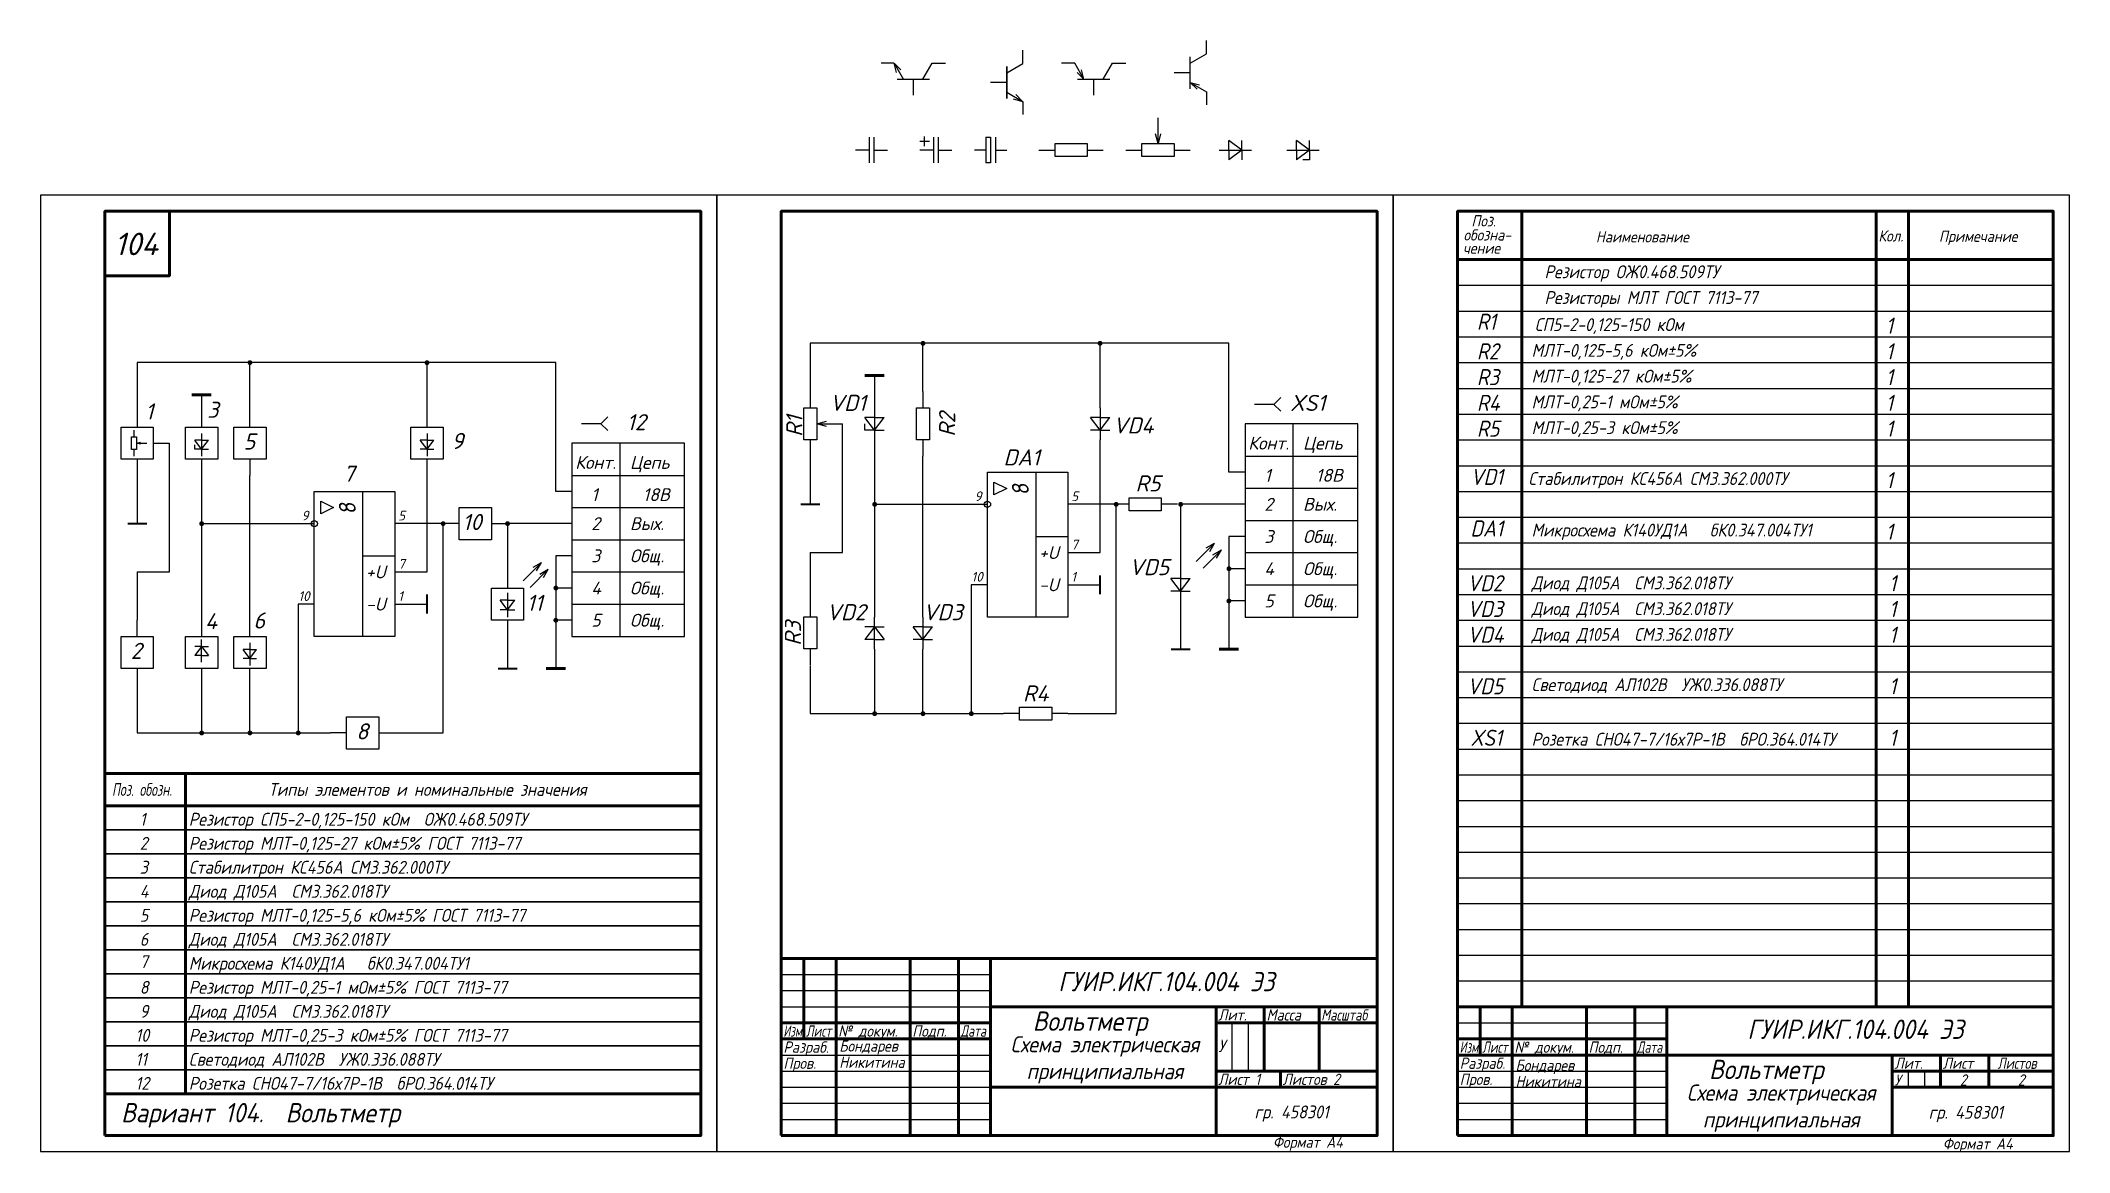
# Model space of a CAD drawing. Header units: millimetres. Extents: x -210 to 420, y 0 to 345.
import ezdxf

# ---------------------------------------------------------------- set-up
doc = ezdxf.new("R2010")
doc.units = ezdxf.units.MM
doc.header["$LTSCALE"] = 0.5
doc.layers.get('Defpoints').update_dxf_attribs({"color": 5})
doc.styles.get("Standard").update_dxf_attribs({"font": 'isocpeui.ttf', "width": 0.9})

# ---------------------------------------------------------------- blocks, each defined once
blk = doc.blocks.new('XS')
for p, q in [((-6, 0), (-8.12, 2.12)), ((-8.12, -2.12), (-6, 0)), ((-6, 0), (0, 0))]:
    blk.add_line(p, q)
blk = doc.blocks.new('P2')
for p, q in [((-5, 0), (-10, 0)), ((-5, 5), (5, 5)), ((-5, -5), (-5, 5)), ((5, 5), (5, -5)), ((5, 0), (10, 0)), ((5, -5), (-5, -5))]:
    blk.add_line(p, q)
blk = doc.blocks.new('P3')
for p, q in [((0, 5), (0, 10)), ((-10, 0), (-5, 0)), ((-5, -5), (-5, 5)), ((-5, 5), (5, 5)), ((5, 5), (5, -5)), ((5, 0), (10, 0)), ((5, -5), (-5, -5))]:
    blk.add_line(p, q)
blk = doc.blocks.new('P1')
for p, q in [((-5, -5), (-5, 5)), ((-5, 5), (5, 5)), ((5, 5), (5, -5)), ((5, -5), (-5, -5))]:
    blk.add_line(p, q)
blk = doc.blocks.new('2012VD12$0$')
at = {"color": 7, "linetype": 'Continuous', "lineweight": 25}
for p, q in [((0, -7.5), (0, 0)), ((0, -2.25), (-2.25, -2.25)), ((0, -2.25), (-2.25, -5.25)), ((0, -5.25), (-2.25, -5.25)), ((0, -2.25), (2.25, -2.25)), ((0, -2.25), (2.25, -5.25)), ((0, -5.25), (2.25, -5.25))]:
    blk.add_line(p, q, dxfattribs=at)
blk = doc.blocks.new('r1')
at = {"color": 7, "linetype": 'Continuous', "lineweight": -3}
for p, q in [((10, 2), (10, 10)), ((0, 0), (5, 0)), ((5, 0), (5, 2)), ((5, 2), (15, 2)), ((5, -2), (5, 0)), ((10, 2), (9.2, 5)), ((10.8, 5), (10, 2)), ((15, 2), (15, 0)), ((15, 0), (15, -2)), ((15, 0), (20, 0)), ((15, -2), (5, -2))]:
    blk.add_line(p, q, dxfattribs=at)
blk = doc.blocks.new('vd1_1')
at = {"lineweight": -3}
for p, q in [((0, 0), (7, 0)), ((2.1, 0), (2.1, 2.1)), ((4.9, 0), (2.1, 2.1)), ((2.1, 0), (2.1, -2.1)), ((4.9, 0), (2.1, -2.1)), ((4.9, 0), (4.9, 2.1)), ((4.9, 0), (4.9, -2.1)), ((4.9, -2.1), (3.5, -2.1))]:
    blk.add_line(p, q, dxfattribs=at)
blk = doc.blocks.new('vd_1')
at = {"lineweight": -3}
for p, q in [((0, 0), (7, 0)), ((2.1, 0), (2.1, 2.1)), ((4.9, 0), (2.1, 2.1)), ((2.1, 0), (2.1, -2.1)), ((4.9, 0), (2.1, -2.1)), ((4.9, 0), (4.9, 2.1)), ((4.9, 0), (4.9, -2.1))]:
    blk.add_line(p, q, dxfattribs=at)
blk = doc.blocks.new('c')
at = {"lineweight": -3}
for p, q in [((4.25, 0), (0, 0)), ((4.25, 4), (4.25, -4)), ((5.75, 4), (5.75, -4)), ((5.75, 0), (10, 0))]:
    blk.add_line(p, q, dxfattribs=at)
blk = doc.blocks.new('c1')
at = {"lineweight": -3}
for p, q in [((0, 2.75), (3, 2.75)), ((4.25, 0), (0, 0)), ((1.5, 1.25), (1.5, 4.25)), ((4.25, 4), (4.25, -4)), ((5.75, 4), (5.75, -4)), ((5.75, 0), (10, 0))]:
    blk.add_line(p, q, dxfattribs=at)
blk = doc.blocks.new('c2')
at = {"lineweight": -3}
for p, q in [((3.5, 0), (0, 0)), ((3.5, 4), (3.5, -4)), ((3.5, 4), (5, 4)), ((5, 4), (5, -4)), ((6.5, 4), (6.5, -4)), ((6.5, 0), (10, 0)), ((5, -4), (3.5, -4))]:
    blk.add_line(p, q, dxfattribs=at)
blk = doc.blocks.new('r')
at = {"color": 7, "linetype": 'Continuous', "lineweight": 25}
for p, q in [((0, 0), (5, 0)), ((5, 0), (5, 2)), ((5, 2), (15, 2)), ((5, -2), (5, 0)), ((15, 2), (15, 0)), ((15, 0), (15, -2)), ((15, 0), (20, 0)), ((15, -2), (5, -2))]:
    blk.add_line(p, q, dxfattribs=at)
blk = doc.blocks.new('vd')
at = {"lineweight": -3}
for p, q in [((0, 0), (10, 0)), ((3, 0), (3, 3)), ((7, 0), (3, 3)), ((3, 0), (3, -3)), ((7, 0), (3, -3)), ((7, 0), (7, 3)), ((7, 0), (7, -3))]:
    blk.add_line(p, q, dxfattribs=at)
blk = doc.blocks.new('Vd1')
at = {"lineweight": -3}
for p, q in [((0, 0), (10, 0)), ((3, 0), (3, 3)), ((7, 0), (3, 3)), ((3, 0), (3, -3)), ((7, 0), (3, -3)), ((7, 0), (7, 3)), ((7, 0), (7, -3)), ((7, -3), (5, -3))]:
    blk.add_line(p, q, dxfattribs=at)
blk = doc.blocks.new('vt')
at = {"lineweight": -3}
for p, q in [((-6, 10), (-10, 10)), ((-3.85, 7.88), (-5.97, 10.01)), ((-5.2, 7.11), (-5.97, 10.01)), ((-5.97, 10.01), (-3.06, 4.96)), ((3, 5), (5.89, 10)), ((5.89, 10), (10, 10)), ((-5, 5), (5, 5)), ((0, 5), (0, 0))]:
    blk.add_line(p, q, dxfattribs=at)
blk = doc.blocks.new('vt_n')
at = {"lineweight": -3}
for p, q in [((10, 6), (10, 10)), ((10, 5.89), (10, 10)), ((5, 0), (0, 0)), ((5, 3), (10, 5.89)), ((5, 5), (5, -5)), ((5, -5), (5, 5)), ((5, 0), (5, -5)), ((5, 0), (5, -5)), ((5, -3.04), (9.94, -5.9)), ((7.04, -5.12), (9.94, -5.9)), ((7.82, -3.78), (9.94, -5.9)), ((10, -5.92), (10, -10)), ((10, -6), (10, -10))]:
    blk.add_line(p, q, dxfattribs=at)
blk = doc.blocks.new('vt1_p')
at = {"lineweight": -3}
for p, q in [((-5.89, 10), (-10, 10)), ((-3, 5), (-5.89, 10)), ((-3, 5), (-5.12, 7.12)), ((-3, 5), (-3.78, 7.9)), ((3, 5), (5.89, 10)), ((5.89, 10), (10, 10)), ((-5, 5), (5, 5)), ((0, 5), (0, 0))]:
    blk.add_line(p, q, dxfattribs=at)
blk = doc.blocks.new('vt1')
at = {"lineweight": -3}
for p, q in [((10, 5.89), (10, 10)), ((5, 0), (0, 0)), ((5, 3), (10, 5.89)), ((5, -5), (5, 5)), ((5, -3), (10, -5.89)), ((5, -3), (7.9, -3.78)), ((5, -3), (7.12, -5.12)), ((10, -5.89), (10, -10))]:
    blk.add_line(p, q, dxfattribs=at)

msp = doc.modelspace()

# ---------------------------------------------------------------- linework, layer by layer
at = {"color": 7, "linetype": 'Continuous'}
for p, q in [((230, 292), (230, 277)), ((250, 292), (320, 292)), ((383, 292), (393, 292)), ((155, 45), (155, 40)), ((320, 45), (383, 45)), ((230, 35), (295, 35)), ((230, 30), (295, 30)), ((365, 30), (365, 25)), ((370, 20), (370, 25)), ((375, 25), (375, 20)), ((230, 5), (415, 5))]:
    msp.add_line(p, q, dxfattribs=at)
at = {"color": 7, "linetype": 'Continuous', "lineweight": 60}
for p, q in [((250, 292), (250, 45)), ((360, 45), (360, 292)), ((370, 292), (370, 45)), ((230, 277), (415, 277)), ((230, 277), (415, 277)), ((46, 241), (52, 241)), ((-163, 235), (-157, 235)), ((156, 156), (162, 156)), ((-53, 150), (-47, 150)), ((-190, 117.42), (-5, 117.42)), ((-165, 117.42), (-165, 17.96)), ((-190, 107.42), (-5, 107.42)), ((205, 60), (20, 60)), ((20, 5), (20, 60)), ((27, 60), (27, 35)), ((37, 5), (37, 60)), ((60, 60), (60, 5)), ((75, 5), (75, 60)), ((85, 60), (85, 5)), ((85, 45), (205, 45)), ((155, 5), (155, 45)), ((170, 45), (170, 25)), ((187, 25), (187, 45)), ((415, 45), (230, 45)), ((237, 45), (237, 30)), ((247, 5), (247, 45)), ((270, 45), (270, 5)), ((285, 5), (285, 45)), ((295, 45), (295, 5)), ((20, 40), (85, 40)), ((155, 40), (205, 40)), ((20, 35), (85, 35)), ((230, 35), (295, 35)), ((230, 30), (295, 30)), ((295, 30), (415, 30)), ((365, 5), (365, 30)), ((380, 30), (380, 20)), ((395, 20), (395, 30)), ((85, 20), (205, 20)), ((155, 25), (205, 25)), ((175, 20), (175, 25)), ((365, 25), (415, 25)), ((365, 20), (415, 20)), ((-190.08, 17.96), (-5.08, 17.96)), ((365, 5), (415, 5))]:
    msp.add_line(p, q, dxfattribs=at)
at = {"color": 7, "linetype": 'Continuous', "lineweight": -3}
for p, q in [((230, 269), (415, 269)), ((230, 261), (415, 261)), ((230, 253), (415, 253)), ((230, 245), (415, 245)), ((230, 237), (415, 237)), ((230, 229), (415, 229)), ((230, 221), (415, 221)), ((230, 213), (415, 213)), ((230, 205), (415, 205)), ((230, 197), (415, 197)), ((230, 189), (415, 189)), ((230, 181), (415, 181)), ((230, 173), (415, 173)), ((230, 165), (415, 165)), ((230, 157), (415, 157)), ((230, 149), (415, 149)), ((230, 141), (415, 141)), ((230, 133), (415, 133)), ((230, 125), (415, 125)), ((230, 117), (415, 117)), ((230, 109), (415, 109)), ((230, 101), (415, 101)), ((230, 93), (415, 93)), ((230, 85), (415, 85)), ((230, 77), (415, 77)), ((230, 69), (415, 69)), ((230, 61), (415, 61)), ((20, 55), (85, 55)), ((230, 53), (415, 53)), ((20, 50), (85, 50)), ((20, 45), (85, 45)), ((160, 25), (160, 40)), ((165, 40), (165, 25)), ((230, 40), (295, 40)), ((20, 30), (85, 30)), ((20, 25), (85, 25)), ((20, 20), (85, 20)), ((230, 25), (295, 25)), ((230, 20), (295, 20)), ((20, 15), (85, 15)), ((230, 15), (295, 15)), ((20, 10), (85, 10)), ((230, 10), (295, 10))]:
    msp.add_line(p, q, dxfattribs=at)
at = {"color": 7, "linetype": 'Continuous', "lineweight": 25}
for p, q in [((159, 251), (29, 251)), ((29, 251), (29, 236)), ((64, 236), (64, 251)), ((119, 231), (119, 251)), ((159, 211), (159, 251)), ((-50, 245), (-180, 245)), ((-180, 245), (-180, 230)), ((-145, 230), (-145, 245)), ((-90, 225), (-90, 245)), ((-50, 205), (-50, 245)), ((49, 241), (49, 231)), ((-160, 235), (-160, 225)), ((39, 186), (39, 226)), ((49, 221), (49, 166)), ((119, 186), (119, 221)), ((199, 226), (164, 226)), ((164, 226), (164, 166)), ((179, 166), (179, 226)), ((199, 166), (199, 226)), ((-170, 180), (-170, 220)), ((-160, 215), (-160, 160)), ((-90, 180), (-90, 215)), ((-10, 220), (-45, 220)), ((-45, 220), (-45, 160)), ((-30, 160), (-30, 220)), ((-10, 160), (-10, 220)), ((29, 216), (29, 201)), ((64, 166), (64, 216)), ((164, 216), (199, 216)), ((-180, 210), (-180, 195)), ((-145, 160), (-145, 210)), ((-45, 210), (-10, 210)), ((84, 166), (84, 211)), ((84, 211), (109, 211)), ((86, 203.93), (86, 207.93)), ((86, 207.93), (90, 205.93)), ((99, 211), (99, 166)), ((109, 211), (109, 166)), ((164, 211), (159, 211)), ((-125, 160), (-125, 205)), ((-125, 205), (-100, 205)), ((-123, 198), (-123, 202)), ((-123, 202), (-119, 200)), ((-110, 205), (-110, 160)), ((-100, 205), (-100, 160)), ((-45, 205), (-50, 205)), ((90, 205.93), (86, 203.93)), ((164, 206), (199, 206)), ((-119, 200), (-123, 198)), ((-45, 200), (-10, 200)), ((49, 201), (84, 201)), ((124, 201), (109, 201)), ((124, 136), (124, 201)), ((164, 201), (144, 201)), ((144, 201), (144, 181)), ((164, 196), (199, 196)), ((-160, 195), (-125, 195)), ((-85, 195), (-100, 195)), ((-85, 130), (-85, 195)), ((-45, 195), (-65, 195)), ((-65, 195), (-65, 175)), ((-45, 190), (-10, 190)), ((99, 191), (109, 191)), ((164, 191), (159, 191)), ((159, 191), (159, 156)), ((-110, 185), (-100, 185)), ((-60.12, 177.29), (-54.46, 182.95)), ((-57.06, 181.45), (-54.46, 182.95)), ((-55.96, 180.35), (-54.46, 182.95)), ((-45, 185), (-50, 185)), ((-50, 185), (-50, 150)), ((29, 186), (29, 171)), ((29, 186), (39, 186)), ((109, 186), (119, 186)), ((148.88, 183.29), (154.54, 188.95)), ((151, 181.17), (156.66, 186.83)), ((151.94, 187.45), (154.54, 188.95)), ((153.04, 186.35), (154.54, 188.95)), ((154.06, 185.33), (156.66, 186.83)), ((155.16, 184.23), (156.66, 186.83)), ((164, 186), (199, 186)), ((-180, 180), (-180, 165)), ((-180, 180), (-170, 180)), ((-100, 180), (-90, 180)), ((-58, 175.17), (-52.34, 180.83)), ((-54.94, 179.33), (-52.34, 180.83)), ((-53.84, 178.23), (-52.34, 180.83)), ((-45, 180), (-10, 180)), ((164, 181), (159, 181)), ((-45, 175), (-50, 175)), ((84, 176), (79, 176)), ((79, 176), (79, 136)), ((109, 176), (119, 176)), ((144, 171), (144, 156)), ((164, 171), (159, 171)), ((164, 176), (199, 176)), ((-125, 170), (-130, 170)), ((-130, 170), (-130, 130)), ((-100, 170), (-90, 170)), ((-65, 165), (-65, 150)), ((-45, 165), (-50, 165)), ((-45, 170), (-10, 170)), ((109, 166), (84, 166)), ((164, 166), (199, 166)), ((-100, 160), (-125, 160)), ((-45, 160), (-10, 160)), ((49, 156), (49, 136)), ((64, 136), (64, 156)), ((-180, 145), (-180, 130)), ((-160, 150), (-160, 130)), ((-145, 130), (-145, 150)), ((29, 151), (29, 136)), ((29, 136), (89, 136)), ((109, 136), (124, 136)), ((-180, 130), (-120, 130)), ((-100, 130), (-85, 130))]:
    msp.add_line(p, q, dxfattribs=at)
at = {"lineweight": 30}
for p, q in [((-190, 99.96), (-5, 99.96)), ((-190, 92.51), (-5, 92.51)), ((-190, 85.06), (-5, 85.06)), ((-190, 77.6), (-5, 77.6)), ((-190, 70.15), (-5, 70.15)), ((-190, 62.69), (-5, 62.69)), ((-190, 55.24), (-5, 55.24)), ((-190, 47.78), (-5, 47.78)), ((-190, 40.33), (-5, 40.33)), ((-190, 32.87), (-5, 32.87)), ((-190, 25.42), (-5, 25.42))]:
    msp.add_line(p, q, dxfattribs=at)
at = {"color": 7, "linetype": 'Continuous', "lineweight": 60}
for points in [[(-190, 5), (-5, 5), (-5, 292), (-190, 292)], [(-190, 292), (-170, 292), (-170, 272), (-190, 272)], [(20, 5), (205, 5), (205, 292), (20, 292)], [(230, 5), (415, 5), (415, 292), (230, 292)]]:
    msp.add_lwpolyline(points, close=True, dxfattribs=at)
at = {"const_width": 0.75}
for points in [[(-145.36, 245, 1), (-144.61, 245, 1)], [(-90.38, 245, 1), (-89.63, 245, 1)], [(63.64, 251, 1), (64.39, 251, 1)], [(118.62, 251, 1), (119.38, 251, 1)], [(48.64, 201, 1), (49.39, 201, 1)], [(123.62, 201, 1), (124.38, 201, 1)], [(143.64, 201, 1), (144.39, 201, 1)], [(-160.36, 195, 1), (-159.61, 195, 1)], [(-85.38, 195, 1), (-84.63, 195, 1)], [(-65.36, 195, 1), (-64.61, 195, 1)], [(158.64, 181, 1), (159.39, 181, 1)], [(-50.36, 175, 1), (-49.61, 175, 1)], [(158.62, 171, 1), (159.38, 171, 1)], [(-50.38, 165, 1), (-49.63, 165, 1)], [(48.64, 136, 1), (49.39, 136, 1)], [(63.64, 136, 1), (64.39, 136, 1)], [(78.64, 136, 1), (79.39, 136, 1)], [(-160.36, 130, 1), (-159.61, 130, 1)], [(-145.36, 130, 1), (-144.61, 130, 1)], [(-130.36, 130, 1), (-129.61, 130, 1)]]:
    msp.add_lwpolyline(points, format="xyb", close=True, dxfattribs=at)
at = {"color": 7, "linetype": 'Continuous', "lineweight": 60, "const_width": 0.6}
for points in [[(26, 201), (32, 201)], [(-183, 195), (-177, 195)], [(119, 179), (119, 173)], [(-90, 173), (-90, 167)], [(141, 156), (147, 156)], [(-68, 150), (-62, 150)]]:
    msp.add_lwpolyline(points, dxfattribs=at)
at = {"color": 7, "linetype": 'Continuous', "lineweight": 25}
for centre in [(84, 201), (-125, 195)]:
    msp.add_circle(centre, 1, dxfattribs=at)
at = {"layer": 'Defpoints'}
for points in [[(-210, 0), (0, 0), (0, 297), (-210, 297)], [(0, 0), (210, 0), (210, 297), (0, 297)], [(210, 0), (420, 0), (420, 297), (210, 297)]]:
    msp.add_lwpolyline(points, close=True, dxfattribs=at)

# ---------------------------------------------------------------- block references
for name, p in [('vt_n', (85, 332)), ('vt1', (142, 335)), ('vt', (61, 328)), ('vt1_p', (117, 328)), ('c1', (63, 311)), ('r1', (127, 311)), ('c', (43, 311)), ('c2', (80, 311)), ('r', (100, 311)), ('vd', (156, 311)), ('Vd1', (177, 311))]:
    msp.add_blockref(name, p)
for name, p, rotation in [('r1', (29, 236), 270), ('r', (64, 236), 270), ('Vd1', (49, 231), 270), ('vd', (119, 231), 270), ('vd1_1', (-160, 223), 270), ('vd_1', (-90, 223), 270), ('r', (143, 201), 180), ('vd', (144, 181), 270), ('2012VD12$0$', (-65, 166), 180), ('r', (29, 171.11), 270), ('vd', (49, 156), 89.99999999999999), ('vd', (64, 166), 270), ('vd_1', (-160, 152), 90), ('vd_1', (-145, 158), 270), ('r', (109, 136), 180)]:
    msp.add_blockref(name, p, dxfattribs=dict(rotation=rotation))
at = {"color": 7, "linetype": 'Continuous', "lineweight": 25}
for name, p, rotation in [('XS', (167, 232), 180), ('P3', (-180, 220), 270), ('P2', (-145, 220), 90), ('XS', (-42, 226), 180), ('P2', (-180, 155), 90)]:
    msp.add_blockref(name, p, dxfattribs=dict(at, rotation=rotation))
at = {"xscale": 0.3999999999999773, "yscale": 0.3999999999999773, "zscale": 0.3999999999999773, "rotation": 270}
msp.add_blockref('r1', (-181, 224), dxfattribs=at)
at = {"color": 7, "linetype": 'Continuous', "lineweight": 25}
for name, p in [('P1', (-160, 220)), ('P1', (-90, 220)), ('P2', (-75, 195)), ('P1', (-65, 170)), ('P1', (-160, 155)), ('P1', (-145, 155)), ('P2', (-110, 130))]:
    msp.add_blockref(name, p, dxfattribs=at)

# ---------------------------------------------------------------- texts
at = {"color": 7, "linetype": 'Continuous', "lineweight": -3}
for s, width, p in [('Поз.', 0.9, (234.3, 287.28)), ('обозна-', 0.9, (231.87, 282.9)), ('Наименование', 0.9, (272.95, 282.33)), ('Кол.', 0.9, (360.67, 282.59)), ('Примечание', 0.9, (379.48, 282.48)), ('чение', 0.9, (231.66, 278.8)), ('Лит.', 0.9, (155.67, 40.7)), ('Масса', 0.9, (170.67, 40.7)), ('Масштаб', 0.8, (187.67, 40.7)), ('Изм.', 0.7, (20.67, 35.7)), ('Лист', 0.75, (27.67, 35.7)), ('№ докум.', 0.9, (37.67, 35.7)), ('Подп.', 0.9, (60.67, 35.7)), ('Дата', 0.75, (75.67, 35.7)), ('Разраб.', 0.9, (20.67, 30.7)), ('Бондарев', 0.9, (38, 31.05)), ('Изм.', 0.7, (230.67, 30.7)), ('Лист', 0.75, (237.67, 30.7)), ('№ докум.', 0.9, (247.67, 30.7)), ('Подп.', 0.9, (270.67, 30.7)), ('Дата', 0.75, (285.67, 30.7)), ('Пров.', 0.9, (20.67, 25.7)), ('Никитина', 0.9, (38, 26)), ('Разраб.', 0.9, (230.67, 25.7)), ('Бондарев', 0.9, (248, 25.05)), ('Лит.', 0.9, (365.67, 25.7)), ('Лист', 0.9, (380.67, 25.7)), ('Листов', 0.8, (397.67, 25.7)), ('Лист 1', 0.9, (155.67, 20.7)), ('Листов 2', 0.9, (175.67, 20.7)), ('Пров.', 0.9, (230.67, 20.7)), ('Никитина', 0.9, (248, 20))]:
    msp.add_text(s, height=3.5, dxfattribs=dict(at, width=width)).set_placement(p)
at = {"color": 7, "linetype": 'Continuous', "lineweight": 40}
for s, height, p in [('104', 7, (-187.08, 278.35)), ('VD1', 5, (35, 230)), ('3', 5, (-158.27, 227.87)), ('VD4', 5, (123, 223)), ('9', 5, (-82.41, 218.17)), ('R5', 5, (130, 205)), ('VD5', 5, (128, 179)), ('4', 5, (-158.93, 162.21)), ('6', 5, (-143.93, 162.43)), ('VD2', 5, (34, 165)), ('VD3', 5, (64, 165)), ('R4', 5, (95.05, 139.8))]:
    msp.add_text(s, height=height, dxfattribs=at).set_placement(p)
for s, height, width, p in [('Резистор ОЖ0.468.509ТУ', 4, 0.9, (257, 271.2)), ('Резисторы МЛТ ГОСТ 7113-77', 4, 0.9, (257, 263.2)), ('R1', 5, 0.9, (236, 255.2)), ('1', 5, 0.9, (363, 254)), ('R2', 5, 0.9, (236, 246)), ('1', 5, 0.9, (363, 246)), ('R3', 5, 0.9, (236, 238)), ('1', 5, 0.9, (363, 238)), ('R4', 5, 0.9, (236, 230)), ('1', 5, 0.9, (363, 230)), ('R5', 5, 0.9, (236, 222)), ('1', 5, 0.9, (363, 222)), ('VD1', 5, 0.9, (234, 207)), ('Стабилитрон КС456А СМ3.362.000ТУ', 4, 0.9, (252, 207)), ('1', 5, 0.9, (363, 206)), ('DA1', 5, 0.9, (234, 191)), ('1', 5, 0.9, (363, 190)), ('VD2', 5, 0.9, (233, 174)), ('Диод Д105А  СМ3.362.018ТУ', 4, 0.9, (253, 174.6)), ('VD3', 5, 0.9, (233, 166)), ('Диод Д105А  СМ3.362.018ТУ', 4, 0.9, (253, 166.6)), ('VD4', 5, 0.9, (233, 158)), ('Диод Д105А  СМ3.362.018ТУ', 4, 0.9, (253, 158.6)), ('VD5', 5, 0.9, (233, 142)), ('Светодиод АЛ102В  УЖ0.336.088ТУ  ', 4, 0.9, (253, 143)), ('XS1', 5, 0.9, (234, 126)), ('Розетка СНО47-7/16х7Р-1В  бРО.364.014ТУ', 4, 0.9, (253, 126.05)), ('Поз. обозн.', 4, 0.7, (-187.82, 110.46)), ('Типы элементов и номинальные значения', 4, 0.9, (-139.2, 110.46)), ('1', 4, 0.9, (-179.2, 101.2)), ('Резистор СП5-2-0,125-150 кОм  ОЖ0.468.509ТУ', 4, 0.9, (-163.97, 101.2)), ('2', 4, 0.9, (-179.2, 93.74)), ('Резистор МЛТ-0,125-27 кОм%%P5%%% ГОСТ 7113-77', 4, 0.9, (-163.97, 93.74)), ('3', 4, 0.9, (-179.2, 86.29)), ('Стабилитрон КС456А СМ3.362.000ТУ', 4, 0.9, (-163.97, 86.29)), ('4', 4, 0.9, (-179.2, 78.83)), ('Диод Д105А  СМ3.362.018ТУ', 4, 0.9, (-163.97, 78.83)), ('5', 4, 0.9, (-179.2, 71.38)), ('Резистор МЛТ-0,125-5,6 кОм%%p5% ГОСТ 7113-77', 4, 0.9, (-163.97, 71.38)), ('6', 4, 0.9, (-179.2, 63.92)), ('Диод Д105А  СМ3.362.018ТУ', 4, 0.9, (-163.97, 63.92)), ('7', 4, 0.9, (-179.2, 56.99)), ('Микросхема К140УД1А   бК0.347.004ТУ1', 4, 0.9, (-163.97, 56.47)), ('8', 4, 0.9, (-179.2, 49.02)), ('Резистор МЛТ-0,25-1 мОм%%P5%%% ГОСТ 7113-77', 4, 0.9, (-163.97, 49.02)), ('9', 4, 0.9, (-179.2, 41.56)), ('Диод Д105А  СМ3.362.018ТУ', 4, 0.9, (-163.97, 41.56)), ('10', 4, 0.9, (-180.56, 34.11)), ('Резистор МЛТ-0,25-3 кОм%%P5%%% ГОСТ 7113-77', 4, 0.9, (-163.97, 34.11)), ('11', 4, 0.9, (-180.56, 26.65)), ('Светодиод АЛ102В  УЖ0.336.088ТУ  ', 4, 0.9, (-163.97, 26.65)), ('12', 4, 0.9, (-180.56, 19.2)), ('Розетка СНО47-7/16х7Р-1В  бРО.364.014ТУ', 4, 0.9, (-163.97, 19.2))]:
    msp.add_text(s, height=height, dxfattribs=dict(width=width)).set_placement(p)
at = {"color": 7, "linetype": 'Continuous', "lineweight": 25}
for s, height, p in [('XS1', 5, (178, 230)), ('1', 5, (-177.48, 227.34)), ('12', 5, (-28, 224)), ('5', 5, (-147, 218)), ('Конт.', 4, (165, 218)), ('Цепь', 4, (182, 218)), ('Конт.', 4, (-44, 212)), ('Цепь', 4, (-27, 212)), ('DA1', 5, (89, 213.06)), ('7', 5, (-116, 208)), ('1', 4, (170, 208)), ('18В', 4, (186, 208)), ('1', 4, (-39, 202)), ('18В', 4, (-23, 202)), ('9', 3, (80, 202)), ('5', 3, (110, 202)), ('2', 4, (170, 199)), ('Вых.', 4, (182, 199)), ('9', 3, (-129, 196)), ('5', 3, (-99, 196)), ('10', 5, (-79, 193)), ('2', 4, (-39, 193)), ('Вых.', 4, (-27, 193)), ('7', 3, (110, 187)), ('3', 4, (170, 189)), ('Общ.', 4, (182, 189)), ('7', 3, (-99, 181)), ('3', 4, (-39, 183)), ('Общ.', 4, (-27, 183)), ('+U', 4, (100, 184)), ('4', 4, (170, 179)), ('Общ.', 4, (182, 179)), ('+U', 4, (-109, 178)), ('4', 4, (-39, 173)), ('Общ.', 4, (-27, 173)), ('10', 3, (79, 177)), ('-U', 4, (100, 174)), ('1', 3, (110, 177)), ('10', 3, (-130, 171)), ('-U', 4, (-109, 168)), ('1', 3, (-99, 171)), ('11', 5, (-59.08, 167.9)), ('5', 4, (170, 169)), ('Общ.', 4, (182, 169)), ('5', 4, (-39, 163)), ('Общ.', 4, (-27, 163)), ('2', 5, (-182, 153)), ('8', 5, (-112, 128))]:
    msp.add_text(s, height=height, dxfattribs=at).set_placement(p)
at = {"color": 7, "linetype": 'Continuous', "lineweight": 40}
for s, p in [('R1', (26.55, 221.96)), ('R2', (74, 222)), ('R3', (26.13, 157.08))]:
    msp.add_text(s, height=5, rotation=90, dxfattribs=at).set_placement(p)
at = {"color": 7, "linetype": 'Continuous', "lineweight": 25}
for p in [(97.23, 204.04), (-111.77, 198.12)]:
    msp.add_text('8', height=5, rotation=102.04357, dxfattribs=at).set_placement(p)
at = {"color": 7, "linetype": 'Continuous', "lineweight": 40, "width": 0.9}
for s, p in [('ГУИР.ИКГ.104.004 Э3 ', (106, 49.8)), ('Вольтметр', (98.1, 37.51)), ('ГУИР.ИКГ.104.004 Э3 ', (320, 35)), ('Вольтметр', (308.1, 22.51)), ('Вариант 104.  Вольтметр', (-184.98, 9.09))]:
    msp.add_text(s, height=6, dxfattribs=at).set_placement(p)
at = {"color": 7, "linetype": 'Continuous', "lineweight": 70, "width": 0.9}
msp.add_text('Формат А4', height=3.5, dxfattribs=at).set_placement((172.66, 1.2))
at = {"lineweight": -3, "width": 0.9}
msp.add_text('Формат А4', height=3.5, dxfattribs=at).set_placement((380.67, 0.7))
at = {"attachment_point": 1}
for s, insert, char_height, width in [('СП5-2-0,125-150 кОм', (254, 258.8), 4, 50.0993), ('МЛТ-0,125-5,6 кОм±5%', (253, 250.8), 4, 55.3426), ('МЛТ-0,125-27 кОм±5%', (253, 242.8), 4, 53.9738), ('МЛТ-0,25-1 мОм±5%', (253, 234.8), 4, 48.8823), ('МЛТ-0,25-3 кОм±5% ', (253, 226.8), 4, 49.2775), ('Микросхема К140УД1А   бК0.347.004ТУ1', (253, 195), 4, 100.2788), ('1', (364, 179), 5, 1.7146), ('1', (364, 171), 5, 1.7146), ('1', (364, 163), 5, 1.7146), ('1', (364, 147), 5, 1.7146), ('1', (364, 131), 5, 1.7146), ('у', (366, 25), 3.5, 8.7098), ('2', (386, 24), 3.5, 8.7098), ('2', (404, 24), 3.5, 9.7765)]:
    msp.add_mtext(s, dxfattribs=dict(at, insert=insert, char_height=char_height, width=width))
for s, width, heights, insert, char_height in [('\\pxqc;Схема электрическая\\Pпринципиальная', 65, [0], (88, 35.83), 5), ('у', 8, [8], (156, 36), 4), ('\\pxqc;Схема электрическая\\Pпринципиальная', 65, [0], (298, 20.83), 5), (' гр. 458301', 46, [8], (164.66, 14.32), 4), (' гр. 458301', 46, [8], (374, 14.2), 4)]:
    msp.add_mtext_dynamic_manual_height_columns(s, width=width, gutter_width=25, heights=heights, dxfattribs=dict(at, insert=insert, char_height=char_height))

doc.saveas('drawing.dxf')
